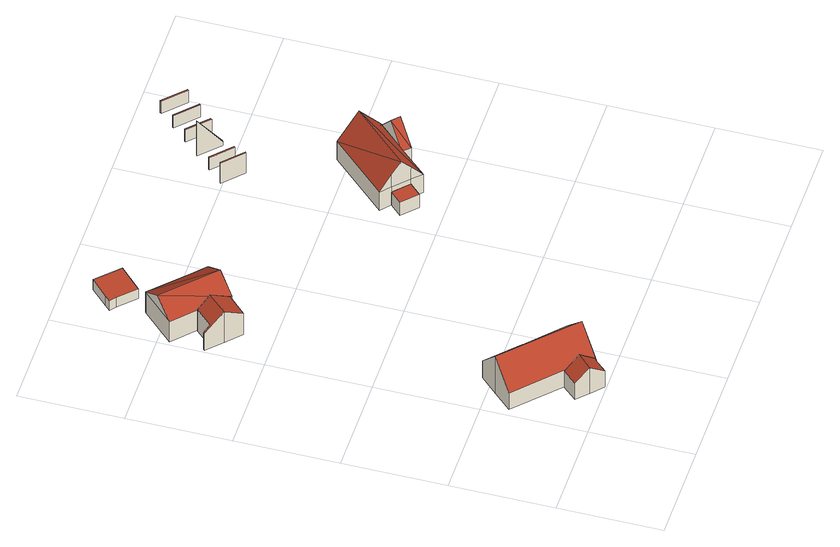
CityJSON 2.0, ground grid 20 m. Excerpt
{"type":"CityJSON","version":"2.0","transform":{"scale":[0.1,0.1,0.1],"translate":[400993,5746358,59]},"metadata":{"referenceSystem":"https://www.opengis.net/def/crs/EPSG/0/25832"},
"CityObjects":{
"building1":{"type":"Building","attributes":{"Gemeindeschluessel":"05558044","Geometrietyp2DReferenz":"3000","function":"31001_1000"},"address":[{"country":"Germany","locality":"Senden","thoroughfareNumber":"21","thoroughfareName":"Venne"}],"children":["building1-1","building1-2"]},
"building1-1":{"type":"BuildingPart","attributes":{"roofType":"3100","measuredHeight":9.17},"parents":["building1"],"geometry":[{"type":"Solid","lod":"2","boundaries":[[[[0,1,2,3]],[[4,5,1,0]],[[6,7,5,4]],[[8,9,7,6]],[[10,11,9,8]],[[12,13,11,10]],[[14,15,16,13,12]],[[3,2,17,18,19]],[[10,8,6,4,0,12]],[[3,19,20,21,22,14,12,0]],[[1,5,7,9,11,13,16,23,17,2]],[[20,19,18]],[[14,22,15]],[[16,15,22,21,23]],[[17,23,21,20,18]]]],"semantics":{"surfaces":[{"type":"WallSurface"},{"type":"RoofSurface"},{"type":"GroundSurface"},{"type":"ClosureSurface"}],"values":[[0,0,0,0,0,0,0,0,1,1,2,0,0,3,3]]}}]},
"building1-2":{"type":"BuildingPart","attributes":{"roofType":"3100","measuredHeight":6.36},"parents":["building1"],"geometry":[{"type":"Solid","lod":"2","boundaries":[[[[24,25,16,15]],[[26,27,25,24]],[[28,29,27,26]],[[30,31,29,28]],[[32,33,31,30]],[[18,17,33,32]],[[28,26,24,15,22,34,30]],[[20,18,32,30,34]],[[16,25,27,29,31,33,17,23]],[[21,34,22]],[[16,23,21,22,15]],[[20,34,21]],[[18,20,21,23,17]]]],"semantics":{"surfaces":[{"type":"WallSurface"},{"type":"RoofSurface"},{"type":"GroundSurface"},{"type":"ClosureSurface"}],"values":[[0,0,0,0,0,0,1,1,2,0,3,0,3]]}}]},
"building2":{"type":"Building","attributes":{"Gemeindeschluessel":"05558044","Geometrietyp2DReferenz":"3000","function":"31001_1000"},"address":[{"country":"Germany","locality":"Senden","thoroughfareNumber":"34","thoroughfareName":"Venne"}],"children":["building2-1","building2-2"]},
"building2-1":{"type":"BuildingPart","attributes":{"roofType":"3100","measuredHeight":7.78},"parents":["building2"],"geometry":[{"type":"Solid","lod":"2","boundaries":[[[[35,36,37,38,39]],[[40,41,42,43,44]],[[45,46,41,40]],[[47,48,46,45]],[[49,50,48,47]],[[39,38,50,49]],[[40,44,51,45]],[[35,39,49,47,45,51]],[[37,52,42,41,46,48,50,38]],[[36,35,51,53]],[[37,36,53,52]],[[43,53,51,44]],[[53,43,42,52]]]],"semantics":{"surfaces":[{"type":"WallSurface"},{"type":"RoofSurface"},{"type":"GroundSurface"},{"type":"ClosureSurface"}],"values":[[0,0,0,0,0,0,1,1,2,0,3,0,3]]}}]},
"building2-2":{"type":"BuildingPart","attributes":{"roofType":"3100","measuredHeight":7.93},"parents":["building2"],"geometry":[{"type":"Solid","lod":"2","boundaries":[[[[54,55,56,57]],[[58,59,55,54]],[[60,61,59,58]],[[43,42,61,60]],[[62,63,37,36]],[[64,65,63,62]],[[66,67,65,64]],[[68,69,67,66]],[[57,56,69,68]],[[70,58,54,57,68]],[[68,71,72,70]],[[60,70,72]],[[62,36,53,43,60,72,64]],[[71,68,66]],[[72,71,66,64]],[[70,60,58]],[[55,59,61,42,52,37,63,65,67,69,56]],[[52,53,36,37]],[[42,43,53,52]]]],"semantics":{"surfaces":[{"type":"WallSurface"},{"type":"RoofSurface"},{"type":"GroundSurface"},{"type":"ClosureSurface"}],"values":[[0,0,0,0,0,0,0,0,0,1,1,1,1,0,0,0,2,3,3]]}}]},
"building3":{"type":"Building","attributes":{"Gemeindeschluessel":"05558044","Geometrietyp2DReferenz":"3000","function":"51009_1611","roofType":"1000","measuredHeight":2.39},"geometry":[{"type":"Solid","lod":"2","boundaries":[[[[73,74,75,76]],[[77,78,74,73]],[[79,80,78,77]],[[81,82,80,79]],[[83,84,82,81]],[[76,75,84,83]],[[81,79,77,73,76,83]],[[74,78,80,82,84,75]]]],"semantics":{"surfaces":[{"type":"WallSurface"},{"type":"RoofSurface"},{"type":"GroundSurface"}],"values":[[0,0,0,0,0,0,1,2]]}}]},
"building4":{"type":"Building","attributes":{"Gemeindeschluessel":"05558044","Geometrietyp2DReferenz":"3000","function":"51009_1700","roofType":"9999","measuredHeight":4.96},"geometry":[{"type":"Solid","lod":"2","boundaries":[[[[85,86,87,88]],[[86,89,90,87]],[[85,91,89,86]],[[88,92,91,85]],[[87,90,92,88]],[[89,91,92,90]]]],"semantics":{"surfaces":[{"type":"RoofSurface"},{"type":"WallSurface"},{"type":"GroundSurface"}],"values":[[0,1,1,1,1,2]]}}]},
"building5":{"type":"Building","attributes":{"Gemeindeschluessel":"05558044","Geometrietyp2DReferenz":"3000","function":"31001_1000"},"address":[{"country":"Germany","locality":"Senden","thoroughfareNumber":"20","thoroughfareName":"Venne"}],"children":["building5-1","building5-2","building5-3"]},
"building5-1":{"type":"BuildingPart","attributes":{"roofType":"1000","measuredHeight":3.32},"parents":["building5"],"geometry":[{"type":"Solid","lod":"2","boundaries":[[[[93,94,95,96]],[[97,98,99,100]],[[96,95,98,97]],[[100,93,96,97]],[[94,99,98,95]],[[94,93,100,99]]]],"semantics":{"surfaces":[{"type":"WallSurface"},{"type":"RoofSurface"},{"type":"GroundSurface"},{"type":"ClosureSurface"}],"values":[[0,0,0,1,2,3]]}}]},
"building5-2":{"type":"BuildingPart","attributes":{"roofType":"3100","measuredHeight":9.9},"parents":["building5"],"geometry":[{"type":"Solid","lod":"2","boundaries":[[[[101,102,103,104,105]],[[106,107,108,109,110]],[[111,99,107,106]],[[100,99,111]],[[94,93,112]],[[113,114,94,112]],[[105,104,114,113]],[[115,105,116]],[[113,117,116,105]],[[106,110,118,119,101,115]],[[120,106,115,116]],[[120,111,106]],[[120,116,117,112,111]],[[117,113,112]],[[115,101,105]],[[103,108,107,99,94,114,104]],[[118,110,109]],[[101,119,102]],[[108,103,102,109]],[[102,119,118,109]],[[100,111,112,93]],[[94,99,100,93]]]],"semantics":{"surfaces":[{"type":"WallSurface"},{"type":"RoofSurface"},{"type":"GroundSurface"},{"type":"ClosureSurface"}],"values":[[0,0,0,0,0,0,0,1,1,1,1,0,0,0,0,2,0,0,3,3,0,3]]}}]},
"building5-3":{"type":"BuildingPart","attributes":{"roofType":"3100","measuredHeight":8.52},"parents":["building5"],"geometry":[{"type":"Solid","lod":"2","boundaries":[[[[121,122,103,102]],[[123,124,122,121]],[[109,108,124,123]],[[121,125,123]],[[125,121,102]],[[102,119,126,125]],[[123,125,126]],[[126,118,109,123]],[[122,124,108,103]],[[108,109,102,103]],[[126,119,118]],[[118,119,102,109]]]],"semantics":{"surfaces":[{"type":"WallSurface"},{"type":"RoofSurface"},{"type":"GroundSurface"},{"type":"ClosureSurface"}],"values":[[0,0,0,0,1,1,1,1,2,3,0,3]]}}]},
"building6":{"type":"Building","attributes":{"Gemeindeschluessel":"05558044","Geometrietyp2DReferenz":"3000","function":"51009_1700","roofType":"9999","measuredHeight":3},"geometry":[{"type":"Solid","lod":"2","boundaries":[[[[127,128,129,130]],[[128,131,132,129]],[[127,133,131,128]],[[130,134,133,127]],[[129,132,134,130]],[[131,133,134,132]]]],"semantics":{"surfaces":[{"type":"RoofSurface"},{"type":"WallSurface"},{"type":"GroundSurface"}],"values":[[0,1,1,1,1,2]]}}]},
"building7":{"type":"Building","attributes":{"Gemeindeschluessel":"05558044","Geometrietyp2DReferenz":"3000","function":"51009_1700","roofType":"2100","measuredHeight":8.54},"geometry":[{"type":"Solid","lod":"2","boundaries":[[[[135,136,137,138]],[[139,140,136,135]],[[141,142,140,139]],[[138,137,142,141]],[[139,135,138,141]],[[136,140,142,137]]]],"semantics":{"surfaces":[{"type":"WallSurface"},{"type":"RoofSurface"},{"type":"GroundSurface"}],"values":[[0,0,0,0,1,2]]}}]},
"building8":{"type":"Building","attributes":{"Gemeindeschluessel":"05558044","Geometrietyp2DReferenz":"3000","function":"51009_1700","roofType":"9999","measuredHeight":3},"geometry":[{"type":"Solid","lod":"2","boundaries":[[[[143,144,145,146]],[[144,147,148,145]],[[143,149,147,144]],[[146,150,149,143]],[[145,148,150,146]],[[147,149,150,148]]]],"semantics":{"surfaces":[{"type":"RoofSurface"},{"type":"WallSurface"},{"type":"GroundSurface"}],"values":[[0,1,1,1,1,2]]}}]},
"building9":{"type":"Building","attributes":{"Gemeindeschluessel":"05558044","Geometrietyp2DReferenz":"3000","function":"51009_1700","roofType":"9999","measuredHeight":3},"geometry":[{"type":"Solid","lod":"2","boundaries":[[[[151,152,153,154]],[[152,155,156,153]],[[151,157,155,152]],[[154,158,157,151]],[[153,156,158,154]],[[155,157,158,156]]]],"semantics":{"surfaces":[{"type":"RoofSurface"},{"type":"WallSurface"},{"type":"GroundSurface"}],"values":[[0,1,1,1,1,2]]}}]},
"building10":{"type":"Building","attributes":{"Gemeindeschluessel":"05558044","Geometrietyp2DReferenz":"3000","function":"51009_1700","roofType":"9999","measuredHeight":3},"geometry":[{"type":"Solid","lod":"2","boundaries":[[[[159,160,161,162]],[[160,163,164,161]],[[159,165,163,160]],[[162,166,165,159]],[[161,164,166,162]],[[163,165,166,164]]]],"semantics":{"surfaces":[{"type":"RoofSurface"},{"type":"WallSurface"},{"type":"GroundSurface"}],"values":[[0,1,1,1,1,2]]}}]}
},
"vertices":[
[48,186,96],[48,186,4],[15,152,4],[15,152,45],[80,220,45],[80,220,4],[140,163,45],[140,163,4],[142,165,42],[142,165,4],[211,100,43],[211,100,4],[177,64,96],[177,64,4],[145,30,45],[145,30,43],[145,30,4],[98,74,4],[98,74,44],[98,74,45],[100,72,45],[122,52,45],[143,32,45],[122,52,4],
[142,27,43],[142,27,4],[141,28,44],[141,28,4],[118,4,44],[118,4,4],[95,25,68],[95,25,4],[73,46,44],[73,46,4],[122,52,68],
[46,738,61],[46,738,58],[46,738,8],[15,706,8],[15,706,61],[60,657,61],[60,657,8],[94,692,8],[94,692,58],[94,692,61],[31,684,85],[31,684,8],[2,712,49],[2,712,8],[5,715,49],[5,715,8],[65,720,85],[65,720,8],[65,720,58],
[132,776,58],[132,776,8],[67,839,8],[67,839,58],[158,752,58],[158,752,8],[98,689,58],[98,689,8],[46,739,58],[46,739,8],[5,778,58],[5,778,8],[62,837,58],[62,837,8],[65,840,58],[65,840,8],[128,720,87],[62,837,61],[35,809,87],
[65,914,28],[65,914,4],[55,904,4],[55,904,28],[98,947,28],[98,947,4],[141,905,28],[141,905,4],[98,863,28],[98,863,4],[67,894,28],[67,894,4],
[416,804,57],[454,768,57],[456,770,57],[418,806,57],[454,768,7],[456,770,7],[416,804,7],[418,806,7],
[446,496,43],[446,496,10],[425,474,10],[425,474,43],[454,447,43],[454,447,10],[475,469,10],[475,469,43],
[595,561,55],[595,561,49],[595,561,10],[529,622,10],[529,622,55],[493,451,55],[493,451,10],[543,505,10],[543,505,49],[543,505,55],[475,469,55],[446,496,55],[427,513,55],[427,513,10],[562,591,109],[460,482,109],[446,496,85],[547,509,55],[592,557,55],[475,469,85],
[609,548,49],[609,548,10],[557,492,49],[557,492,10],[583,520,95],[569,533,95],
[443,833,37],[481,797,37],[483,799,37],[445,835,37],[481,797,7],[483,799,7],[443,833,7],[445,835,7],
[471,864,92],[471,864,6],[510,827,6],[510,827,16],[473,866,92],[473,866,6],[512,829,16],[512,829,6],
[499,894,36],[538,856,36],[540,859,36],[501,896,36],[538,856,6],[540,859,6],[499,894,6],[501,896,6],
[526,924,37],[566,886,37],[568,888,37],[528,926,37],[566,886,7],[568,888,7],[526,924,7],[528,926,7],
[555,955,37],[596,917,37],[598,919,37],[557,958,37],[596,917,7],[598,919,7],[555,955,7],[557,958,7]
]}
